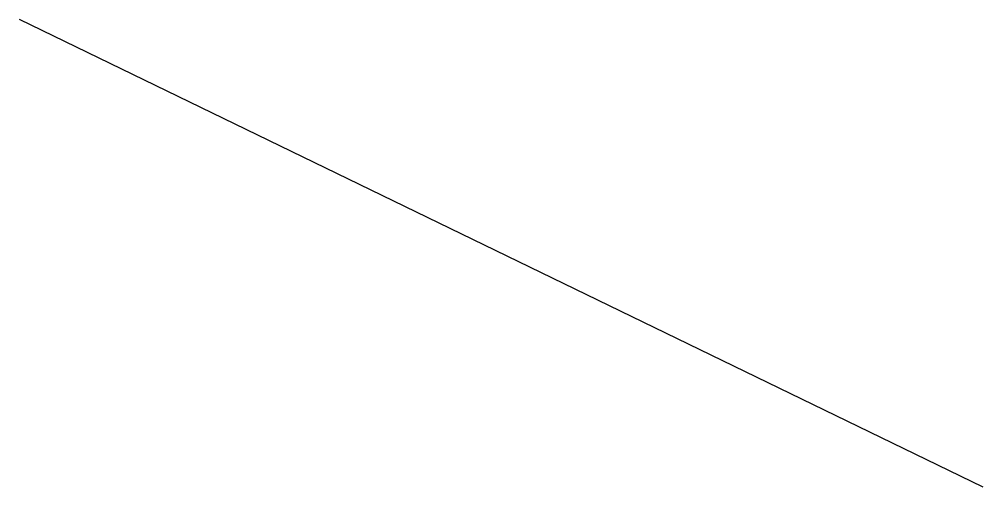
# Model space of a CAD drawing. Extents: x 122 to 256, y 50 to 115.
import ezdxf

# ---------------------------------------------------------------- set-up
doc = ezdxf.new("R2010")
doc.units = 0
doc.layers.get('0').update_dxf_attribs({"linetype": 'CONTINUOUS', "lineweight": 25})

msp = doc.modelspace()

# ---------------------------------------------------------------- linework, layer by layer
msp.add_line((122, 115.25), (256.5, 50))

doc.saveas('drawing.dxf')
